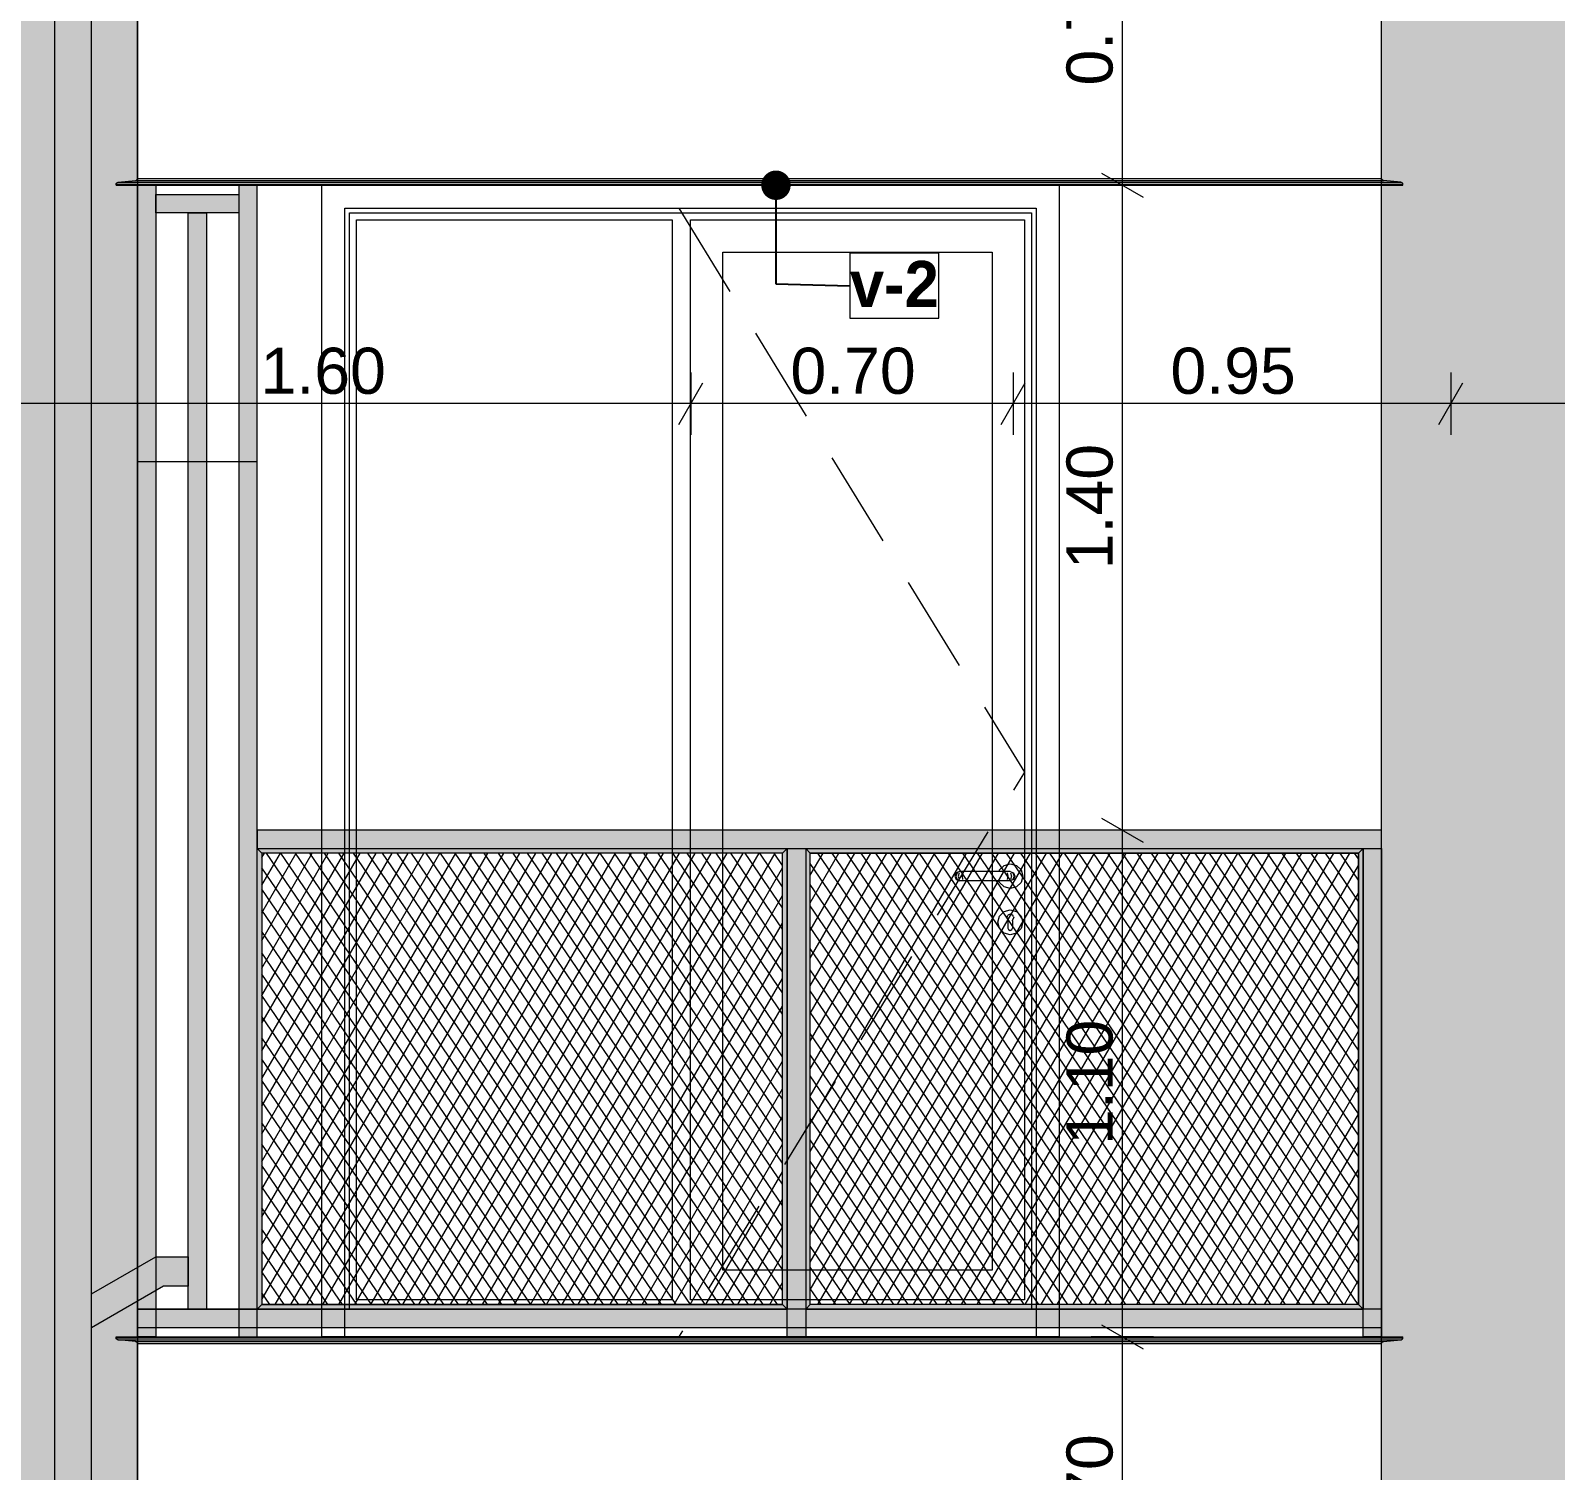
# Model space of a CAD drawing. Header units: millimetres. Extents: x 475206255 to 476720147, y 4620882299 to 4621447368.
# Drawn here: x 475495853 to 475499163, y 4621136655 to 4621139781 of the extents above; entities that cross this region are included whole.
import ezdxf

# ---------------------------------------------------------------- set-up
doc = ezdxf.new("R2010")
doc.units = ezdxf.units.MM
doc.header["$MEASUREMENT"] = 0
doc.set_wipeout_variables(frame=1)
doc.linetypes.add('Hidden Line', pattern=[317.5, 211.666667, -105.833333])
for name, color, linetype, lineweight in [('0_Pen_No__250_Pen_No__255', 255, 'Continuous', 0), ('0_Pen_No__250_Pen_No__7', 7, 'Continuous', 0), ('2D Drafting - General_Pen_No__7_Pen_No__7', 7, 'Continuous', 0), ('Dimensioning - General_Pen_No__142', 142, 'Continuous', 0), ('New_2D Drafting - General_Pen_No__30_Pen_No__9_Pen_No__9_Pen_No__253', 252, 'Continuous', 0), ('New_2D Drafting - General_Pen_No__30_Pen_No__9_Pen_No__9_Pen_No__255', 255, 'Continuous', 0), ('New_2D Drafting - General_Pen_No__30_Pen_No__9_Pen_No__9_Pen_No__7', 7, 'Continuous', 0), ('New_2D Drafting - General_Pen_No__4', 7, 'Continuous', 0), ('New_2D Drafting - General_Pen_No__7', 7, 'Continuous', 0), ('New_Annotation - Label_Pen_No__1', 1, 'Continuous', 0), ('New_Structural - Bearing_Pen_No__250', 7, 'Continuous', 0), ('Structural - Bearing_Pen_No__250', 7, 'Continuous', 0), ('zoma_Pen_No__142', 142, 'Continuous', 0)]:
    doc.layers.add(name, color=color, linetype=linetype, lineweight=lineweight)
doc.layers.add('Dimensioning - General', color=7, linetype='Continuous')
doc.layers.add('zoma', color=7, linetype='Continuous')
doc.styles.add('GENERATED_STYLE_2', font='arial.ttf')
doc.styles.add('GENERATED_STYLE_5', font='')
doc.styles.get('GENERATED_STYLE_5').set_extended_font_data('Avaza', bold=True)
doc.dimstyles.new('GENERATED_STYLE__1', dxfattribs={"dimtxt": 100, "dimasz": 68.640772, "dimexe": 0.18, "dimexo": 0.0625, "dimgap": 0, "dimtad": 1, "dimlfac": 0.001, "dimzin": 0, "dimdsep": 46, "dimtxsty": 'GENERATED_STYLE_2', "dimblk": 'ARROWHEAD_2', "dimblk1": 'ARROWHEAD_2', "dimblk2": 'ARROWHEAD_2', "dimcen": 0.09, "dimse1": 1, "dimse2": 1, "dimclrd": 142, "dimclre": 142, "dimclrt": 142, "dimadec": 0, "dimazin": 0, "dimtfac": 1, "dimtdec": 4, "dimtmove": 0, "dimatfit": 3, "dimfxl": 1, "dimtolj": 1, "dimtzin": 0, "dimarcsym": 0})
doc.dimstyles.new('GENERATED_STYLE__18', dxfattribs={"dimtxt": 100, "dimasz": 68.640772, "dimexe": 0.18, "dimexo": 0.0625, "dimgap": 0, "dimtad": 1, "dimtih": 1, "dimtoh": 1, "dimlfac": 0.001, "dimzin": 0, "dimdsep": 46, "dimtxsty": 'GENERATED_STYLE_2', "dimblk": 'ARROWHEAD_2', "dimblk1": 'ARROWHEAD_2', "dimblk2": 'ARROWHEAD_2', "dimcen": 0.09, "dimse1": 1, "dimse2": 1, "dimclrd": 142, "dimclre": 142, "dimclrt": 142, "dimadec": 0, "dimazin": 0, "dimtfac": 1, "dimtdec": 4, "dimtmove": 0, "dimatfit": 3, "dimfxl": 1, "dimtolj": 1, "dimtzin": 0, "dimarcsym": 0})
doc.dimstyles.new('GENERATED_STYLE__3', dxfattribs={"dimtxt": 200, "dimasz": 64.421331, "dimexe": 0.18, "dimexo": 3, "dimgap": 0, "dimtad": 1, "dimtih": 1, "dimtoh": 1, "dimlfac": 0.001, "dimzin": 0, "dimdsep": 46, "dimtxsty": 'GENERATED_STYLE_2', "dimblk": 'ARROWHEAD_2', "dimblk1": 'ARROWHEAD_2', "dimblk2": 'ARROWHEAD_2', "dimcen": 0.09, "dimclrd": 142, "dimclre": 142, "dimclrt": 142, "dimadec": 0, "dimazin": 0, "dimtfac": 1, "dimtdec": 4, "dimtmove": 0, "dimatfit": 3, "dimfxl": 1, "dimtolj": 1, "dimtzin": 0, "dimarcsym": 0})
doc.dimstyles.new('GENERATED_STYLE__33', dxfattribs={"dimtxt": 0.18, "dimasz": 127.68, "dimexe": 0.18, "dimexo": 0.0625, "dimgap": 0, "dimtad": 0, "dimtih": 1, "dimtoh": 1, "dimdec": 4, "dimzin": 0, "dimdsep": 46, "dimcen": 0.09, "dimadec": 0, "dimazin": 0, "dimtfac": 1, "dimtdec": 4, "dimtmove": 0, "dimatfit": 3, "dimldrblk": 'ARROWHEAD_11', "dimfxl": 1, "dimtolj": 1, "dimtzin": 0, "dimarcsym": 0})
pattern_1 = [(60, (475826095.757, 4621095193.19), (-25.980762, 15), []), (124.306619, (475826095.757, 4621095193.19), (23.8156986, 11.25), [])]

# ---------------------------------------------------------------- blocks, each defined once
blk = doc.blocks.new('*D605', base_point=(475826095.8, 4621095193.2))
at = {"layer": 'Dimensioning - General_Pen_No__142', "color": 142, "linetype": 'Continuous', "lineweight": 0, "transparency": 16777216}
for p, q in [((475498177.5, 4621136971), (475498267.8, 4621136918.8)), ((475498290.4, 4621136944.9), (475498154.9, 4621136944.9)), ((475498222.6, 4621136244.9), (475498222.6, 4621136944.9)), ((475498290.4, 4621136244.9), (475498154.9, 4621136244.9)), ((475498177.5, 4621136271), (475498267.8, 4621136218.9))]:
    blk.add_line(p, q, dxfattribs=at)
at = {"layer": 'Dimensioning - General_Pen_No__142', "color": 142, "lineweight": 0, "transparency": 16777216, "insert": (475498202.6, 4621136461.5), "char_height": 100, "attachment_point": 7, "rotation": 90, "style": 'GENERATED_STYLE_2'}
blk.add_mtext('\\A1;{\\pql;\\fArial|b0|i0|c204|p0;\\W1.000000;0.70}', dxfattribs=at)
blk = doc.blocks.new('ARROWHEAD_2')
at = {"color": 0, "linetype": 'Continuous', "lineweight": 0}
for p, q in [((-0.378, -0.655), (0.378, 0.655)), ((0, 0), (-1, 0))]:
    blk.add_line(p, q, dxfattribs=at)
blk = doc.blocks.new('*D606', base_point=(475826095.8, 4621095193.2))
at = {"layer": 'Dimensioning - General_Pen_No__142', "color": 142, "linetype": 'Continuous', "lineweight": 0, "transparency": 16777216}
for p, q in [((475498177.5, 4621138071), (475498267.8, 4621138018.9)), ((475498290.4, 4621138044.9), (475498154.9, 4621138044.9)), ((475498222.6, 4621136944.9), (475498222.6, 4621138044.9)), ((475498177.5, 4621136971), (475498267.8, 4621136918.8)), ((475498290.4, 4621136944.9), (475498154.9, 4621136944.9))]:
    blk.add_line(p, q, dxfattribs=at)
at = {"layer": 'Dimensioning - General_Pen_No__142', "color": 142, "lineweight": 0, "transparency": 16777216, "insert": (475498202.6, 4621137361.5), "char_height": 100, "attachment_point": 7, "rotation": 90, "style": 'GENERATED_STYLE_2'}
blk.add_mtext('\\A1;{\\pql;\\fArial|b0|i0|c204|p0;\\W1.000000;1.10}', dxfattribs=at)
blk = doc.blocks.new('*D607', base_point=(475826095.8, 4621095193.2))
at = {"layer": 'Dimensioning - General_Pen_No__142', "color": 142, "linetype": 'Continuous', "lineweight": 0, "transparency": 16777216}
for p, q in [((475498177.5, 4621139471), (475498267.8, 4621139418.9)), ((475498290.4, 4621139444.9), (475498154.9, 4621139444.9)), ((475498222.6, 4621138044.9), (475498222.6, 4621139444.9)), ((475498177.5, 4621138071), (475498267.8, 4621138018.9)), ((475498290.4, 4621138044.9), (475498154.9, 4621138044.9))]:
    blk.add_line(p, q, dxfattribs=at)
at = {"layer": 'Dimensioning - General_Pen_No__142', "color": 142, "lineweight": 0, "transparency": 16777216, "insert": (475498202.6, 4621138611.5), "char_height": 100, "attachment_point": 7, "rotation": 90, "style": 'GENERATED_STYLE_2'}
blk.add_mtext('\\A1;{\\pql;\\fArial|b0|i0|c204|p0;\\W1.000000;1.40}', dxfattribs=at)
blk = doc.blocks.new('*D608', base_point=(475826095.8, 4621095193.2))
at = {"layer": 'Dimensioning - General_Pen_No__142', "color": 142, "linetype": 'Continuous', "lineweight": 0, "transparency": 16777216}
for p, q in [((475498177.5, 4621140171), (475498267.8, 4621140118.8)), ((475498290.4, 4621140144.9), (475498154.9, 4621140144.9)), ((475498222.6, 4621139444.9), (475498222.6, 4621140144.9)), ((475498177.5, 4621139471), (475498267.8, 4621139418.9)), ((475498290.4, 4621139444.9), (475498154.9, 4621139444.9))]:
    blk.add_line(p, q, dxfattribs=at)
at = {"layer": 'Dimensioning - General_Pen_No__142', "color": 142, "lineweight": 0, "transparency": 16777216, "insert": (475498202.6, 4621139661.5), "char_height": 100, "attachment_point": 7, "rotation": 90, "style": 'GENERATED_STYLE_2'}
blk.add_mtext('\\A1;{\\pql;\\fArial|b0|i0|c204|p0;\\W1.000000;0.70}', dxfattribs=at)
blk = doc.blocks.new('*D1558', base_point=(475826095.8, 4621095193.2))
at = {"layer": 'zoma_Pen_No__142', "color": 142, "linetype": 'Continuous', "lineweight": 0, "transparency": 16777216}
for p, q in [((475495684.6, 4621128706.2), (475495684.6, 4621128833.3)), ((475496084.6, 4621128706.2), (475496084.6, 4621128833.3)), ((475495709.1, 4621128812.1), (475495660.2, 4621128727.4)), ((475496109.1, 4621128812.1), (475496060.2, 4621128727.4)), ((475495684.6, 4621128769.8), (475496084.6, 4621128769.8))]:
    blk.add_line(p, q, dxfattribs=at)
blk = doc.blocks.new('*D1559', base_point=(475826095.8, 4621095193.2))
at = {"layer": 'zoma_Pen_No__142', "color": 142, "linetype": 'Continuous', "lineweight": 0, "transparency": 16777216}
for p, q in [((475496084.6, 4621128706.2), (475496084.6, 4621128833.3)), ((475502184.6, 4621128706.2), (475502184.6, 4621128833.3)), ((475496109.1, 4621128812.1), (475496060.2, 4621128727.4)), ((475502209.1, 4621128812.1), (475502160.2, 4621128727.4)), ((475496084.6, 4621128769.8), (475502184.6, 4621128769.8))]:
    blk.add_line(p, q, dxfattribs=at)
at = {"layer": 'zoma_Pen_No__142', "color": 142, "lineweight": 0, "transparency": 16777216, "char_height": 200, "attachment_point": 7, "style": 'GENERATED_STYLE_2'}
for s, insert in [('\\A1;{\\pql;\\fArial|b0|i0|c204|p0;\\W1.000000;0.40}', (475496109.1, 4621128809.8)), ('\\A1;{\\pql;\\fArial|b0|i0|c204|p0;\\W1.000000;6.10}', (475498867.7, 4621128809.8)), ('\\A1;{\\pql;\\fArial|b0|i0|c204|p0;\\W1.000000;0.40}', (475501626.3, 4621128809.8))]:
    blk.add_mtext(s, dxfattribs=dict(at, insert=insert))
blk = doc.blocks.new('ARROWHEAD_11')
at = {"color": 0, "linetype": 'Continuous', "lineweight": 0}
blk.add_line((0, 0), (-1, 0), dxfattribs=at)
at = {"color": 0, "linetype": 'Continuous', "lineweight": 0, "const_width": 0.25, "flags": 128}
blk.add_lwpolyline([(-0.125, 0, 1), (0.125, 0, 1)], format="xyb", close=True, dxfattribs=at)
blk = doc.blocks.new('*D2210', base_point=(475826095.8, 4621095193.2))
at = {"layer": 'Dimensioning - General_Pen_No__142', "color": 142, "linetype": 'Continuous', "lineweight": 0, "transparency": 16777216}
for p, q in [((475498935.1, 4621139038.6), (475498935.1, 4621138903.1)), ((475500535.1, 4621139038.6), (475500535.1, 4621138903.1)), ((475498909, 4621138925.7), (475498961.2, 4621139016)), ((475500509, 4621138925.7), (475500561.2, 4621139016)), ((475500535.1, 4621138970.8), (475498935.1, 4621138970.8))]:
    blk.add_line(p, q, dxfattribs=at)
at = {"layer": 'Dimensioning - General_Pen_No__142', "color": 142, "lineweight": 0, "transparency": 16777216, "insert": (475499601.6, 4621138990.8), "char_height": 100, "attachment_point": 7, "style": 'GENERATED_STYLE_2'}
blk.add_mtext('\\A1;{\\pql;\\fArial|b0|i0|c204|p0;\\W1.000000;1.60}', dxfattribs=at)
blk = doc.blocks.new('*D2211', base_point=(475826095.8, 4621095193.2))
at = {"layer": 'Dimensioning - General_Pen_No__142', "color": 142, "linetype": 'Continuous', "lineweight": 0, "transparency": 16777216}
for p, q in [((475497985.6, 4621139038.6), (475497985.6, 4621138903.1)), ((475498935.1, 4621139038.6), (475498935.1, 4621138903.1)), ((475497959.5, 4621138925.7), (475498011.7, 4621139016)), ((475498909, 4621138925.7), (475498961.2, 4621139016)), ((475498935.1, 4621138970.8), (475497985.6, 4621138970.8))]:
    blk.add_line(p, q, dxfattribs=at)
at = {"layer": 'Dimensioning - General_Pen_No__142', "color": 142, "lineweight": 0, "transparency": 16777216, "insert": (475498326.9, 4621138990.8), "char_height": 100, "attachment_point": 7, "style": 'GENERATED_STYLE_2'}
blk.add_mtext('\\A1;{\\pql;\\fArial|b0|i0|c204|p0;\\W1.000000;0.95}', dxfattribs=at)
blk = doc.blocks.new('*D2212', base_point=(475826095.8, 4621095193.2))
at = {"layer": 'Dimensioning - General_Pen_No__142', "color": 142, "linetype": 'Continuous', "lineweight": 0, "transparency": 16777216}
for p, q in [((475497285.6, 4621139038.6), (475497285.6, 4621138903.1)), ((475497985.6, 4621139038.6), (475497985.6, 4621138903.1)), ((475497259.5, 4621138925.7), (475497311.6, 4621139016)), ((475497959.5, 4621138925.7), (475498011.7, 4621139016)), ((475497985.6, 4621138970.8), (475497285.6, 4621138970.8))]:
    blk.add_line(p, q, dxfattribs=at)
at = {"layer": 'Dimensioning - General_Pen_No__142', "color": 142, "lineweight": 0, "transparency": 16777216, "insert": (475497502.1, 4621138990.8), "char_height": 100, "attachment_point": 7, "style": 'GENERATED_STYLE_2'}
blk.add_mtext('\\A1;{\\pql;\\fArial|b0|i0|c204|p0;\\W1.000000;0.70}', dxfattribs=at)
blk = doc.blocks.new('*D2213', base_point=(475826095.8, 4621095193.2))
at = {"layer": 'Dimensioning - General_Pen_No__142', "color": 142, "linetype": 'Continuous', "lineweight": 0, "transparency": 16777216}
for p, q in [((475495685.6, 4621139038.6), (475495685.6, 4621138903.1)), ((475497285.6, 4621139038.6), (475497285.6, 4621138903.1)), ((475495659.5, 4621138925.7), (475495711.6, 4621139016)), ((475497259.5, 4621138925.7), (475497311.6, 4621139016)), ((475497285.6, 4621138970.8), (475495685.6, 4621138970.8))]:
    blk.add_line(p, q, dxfattribs=at)
at = {"layer": 'Dimensioning - General_Pen_No__142', "color": 142, "lineweight": 0, "transparency": 16777216, "insert": (475496352.1, 4621138990.8), "char_height": 100, "attachment_point": 7, "style": 'GENERATED_STYLE_2'}
blk.add_mtext('\\A1;{\\pql;\\fArial|b0|i0|c204|p0;\\W1.000000;1.60}', dxfattribs=at)

msp = doc.modelspace()

# ---------------------------------------------------------------- hatches: boundary and pattern name
at = {"layer": '0_Pen_No__250_Pen_No__255', "linetype": 'Continuous', "lineweight": 0, "true_color": 0x3f3f3f}
for points in [[(475495904.87, 4621130444.873), (475495984.87, 4621130444.873), (475495984.87, 4621140237.916), (475495904.87, 4621140237.916)], [(475495984.87, 4621136964.412), (475495984.87, 4621137037.916), (475496124.87, 4621137118.828), (475496194.87, 4621137118.828), (475496194.87, 4621137054.828), (475496141.314, 4621137054.828)]]:
    msp.add_hatch(color=250, dxfattribs=at).paths.add_polyline_path(points)
at = {"layer": 'New_2D Drafting - General_Pen_No__30_Pen_No__9_Pen_No__9_Pen_No__253', "linetype": 'Continuous', "lineweight": 0}
h = msp.add_hatch(dxfattribs=at)
h.set_pattern_fill('BRICK___RUNNING_BOND', color=252, style=0, pattern_type=2)
h.set_pattern_definition([(0, (475826095.757, 4621095193.19), (0, 66.64), []), (90, (475826095.76, 4621095193.2), (-244.8, 0), [66.64, -66.64]), (90, (475826218.16, 4621095259.83), (-244.8, 0), [66.64, -66.64])])
h.paths.add_polyline_path([(475495684.877, 4621143744.467), (475502184.877, 4621143744.467), (475502184.877, 4621130544.873), (475502184.877, 4621130444.873), (475495684.877, 4621130444.873)])
h.paths.add_polyline_path([(475496084.87, 4621131644.895), (475498785.102, 4621131644.895), (475498785.102, 4621143344.917), (475496084.87, 4621143344.917)], flags=0)
h.paths.add_polyline_path([(475499734.627, 4621136664.899), (475499635.661, 4621136664.899), (475499635.661, 4621136944.899), (475499734.627, 4621136944.899), (475499734.627, 4621139444.911), (475501334.626, 4621139444.911), (475501334.626, 4621136944.899), (475501435.661, 4621136944.899), (475501435.661, 4621136664.899), (475501334.626, 4621136664.899)], flags=0)
h.paths.add_polyline_path([(475499635.661, 4621139864.899), (475501435.661, 4621139864.899), (475501435.661, 4621140144.899), (475501334.626, 4621140144.899), (475501334.626, 4621142644.905), (475499734.627, 4621142644.905), (475499734.627, 4621140144.899), (475499635.661, 4621140144.899)], flags=0)
h.paths.add_polyline_path([(475499635.661, 4621133464.899), (475499635.661, 4621133744.899), (475499734.627, 4621133744.899), (475499734.627, 4621136244.91), (475501334.626, 4621136244.91), (475501334.626, 4621133744.899), (475501435.661, 4621133744.899), (475501435.661, 4621133464.899), (475501334.626, 4621133464.899), (475499734.627, 4621133464.899)], flags=0)
h.paths.add_polyline_path([(475499788.676, 4621131444.91), (475499788.676, 4621133044.91), (475501388.676, 4621133044.91), (475501388.676, 4621131444.91)], flags=0)
at = {"layer": 'New_2D Drafting - General_Pen_No__30_Pen_No__9_Pen_No__9_Pen_No__255', "linetype": 'Continuous', "lineweight": 0}
for points in [[(475496124.87, 4621139444.923), (475496124.87, 4621136944.917), (475496084.87, 4621136944.917), (475496084.87, 4621139444.923)], [(475496304.87, 4621139424.911), (475496304.87, 4621139384.824), (475496124.87, 4621139384.824), (475496124.87, 4621139424.911)], [(475496344.87, 4621139444.911), (475496304.87, 4621139444.911), (475496304.87, 4621136944.917), (475496344.87, 4621136944.917)], [(475496234.87, 4621139384.824), (475496234.87, 4621137004.943), (475496194.87, 4621137004.943), (475496194.87, 4621139384.824)], [(475498785.123, 4621138004.945), (475498785.123, 4621138044.945), (475496344.87, 4621138044.945), (475496344.87, 4621138004.945)], [(475496354.956, 4621137994.945), (475496344.87, 4621138004.945), (475497495.123, 4621138004.945), (475497485.123, 4621137994.945)], [(475496344.87, 4621138004.945), (475496354.956, 4621137994.945), (475496354.956, 4621137014.917), (475496344.87, 4621137004.943)], [(475497495.123, 4621137004.943), (475497485.123, 4621137014.943), (475497485.123, 4621137994.971), (475497495.123, 4621138004.971)], [(475497535.123, 4621136944.917), (475497495.123, 4621136944.917), (475497495.123, 4621138004.945), (475497535.123, 4621138004.945)], [(475497535.123, 4621137004.917), (475497545.123, 4621137014.917), (475497545.123, 4621137994.945), (475497535.123, 4621138004.945)], [(475497545.123, 4621137994.945), (475497535.123, 4621138004.945), (475498745.123, 4621138004.945), (475498735.123, 4621137994.945)], [(475498745.123, 4621137004.917), (475498735.123, 4621137014.917), (475498735.123, 4621137994.945), (475498745.123, 4621138004.945)], [(475498785.123, 4621136944.951), (475498745.123, 4621136944.951), (475498745.123, 4621138004.945), (475498785.123, 4621138004.945)], [(475498785.123, 4621136964.943), (475498785.123, 4621137004.943), (475496084.87, 4621137004.943), (475496084.87, 4621136964.943)], [(475496354.935, 4621137014.929), (475496344.837, 4621137004.943), (475497495.097, 4621137004.943), (475497485.09, 4621137014.95)], [(475497545.149, 4621137014.943), (475497535.149, 4621137004.943), (475498745.123, 4621137004.943), (475498735.123, 4621137014.943)]]:
    msp.add_hatch(color=255, dxfattribs=at).paths.add_polyline_path(points)
at = {"layer": 'New_2D Drafting - General_Pen_No__7', "linetype": 'Continuous', "lineweight": 0}
h = msp.add_hatch(dxfattribs=at)
h.set_pattern_fill('BATT_INSULATION', style=0, pattern_type=2)
h.set_pattern_definition(pattern_1)
h.paths.add_polyline_path([(475497485.123, 4621137994.945), (475496354.956, 4621137994.945), (475496354.956, 4621137014.95), (475497485.123, 4621137014.95)])
h = msp.add_hatch(dxfattribs=at)
h.set_pattern_fill('BATT_INSULATION', style=0, pattern_type=2)
h.set_pattern_definition(pattern_1)
h.paths.add_polyline_path([(475498735.123, 4621137014.943), (475497545.123, 4621137014.943), (475497545.123, 4621137994.945), (475498735.123, 4621137994.945)])

# ---------------------------------------------------------------- linework, layer by layer
at = {"layer": '0_Pen_No__250_Pen_No__7', "color": 7, "linetype": 'Continuous', "lineweight": 0, "flags": 128}
for points in [[(475495904.87, 4621130444.873), (475495984.87, 4621130444.873), (475495984.87, 4621140237.916), (475495904.87, 4621140237.916)], [(475495984.87, 4621136964.412), (475495984.87, 4621137037.916), (475496124.87, 4621137118.828), (475496194.87, 4621137118.828), (475496194.87, 4621137054.828), (475496141.314, 4621137054.828)]]:
    msp.add_lwpolyline(points, close=True, dxfattribs=at)
at = {"layer": '2D Drafting - General_Pen_No__7_Pen_No__7', "color": 7, "linetype": 'Continuous', "lineweight": 0, "flags": 128}
for points in [[(475498080.951, 4621136944.911), (475496485.068, 4621136944.916), (475496485.076, 4621139444.916), (475498085.076, 4621139444.911)], [(475498085.076, 4621139444.911), (475498085.068, 4621136944.911), (475498080.951, 4621136944.911)]]:
    msp.add_lwpolyline(points, dxfattribs=at)
for points in [[(475496535.076, 4621139394.915), (475498035.076, 4621139394.91), (475498035.068, 4621136944.911), (475496535.068, 4621136944.918)], [(475496545.076, 4621139384.915), (475498025.076, 4621139384.91), (475498025.068, 4621137004.912), (475496545.068, 4621137004.918)], [(475496560.076, 4621139369.915), (475497245.076, 4621139369.913), (475497245.068, 4621137024.915), (475496560.068, 4621137024.918)], [(475497285.072, 4621139369.913), (475498010.076, 4621139369.91), (475498010.068, 4621137024.913), (475497285.068, 4621137024.915)], [(475497355.076, 4621139299.912), (475497940.076, 4621139299.91), (475497940.068, 4621137089.913), (475497355.068, 4621137089.915)]]:
    msp.add_lwpolyline(points, close=True, dxfattribs=at)
at = {"layer": '2D Drafting - General_Pen_No__7_Pen_No__7', "color": 7, "linetype": 'Hidden Line', "lineweight": 0, "flags": 128}
msp.add_lwpolyline([(475497260.076, 4621139394.913), (475498010.072, 4621138170.787), (475497260.844, 4621136946.198)], dxfattribs=at)
at = {"layer": 'New_2D Drafting - General_Pen_No__30_Pen_No__9_Pen_No__9_Pen_No__7', "color": 7, "linetype": 'Continuous', "lineweight": 0, "flags": 128}
for points in [[(475496084.87, 4621131644.895), (475498785.102, 4621131644.895), (475498785.102, 4621143344.917), (475496084.87, 4621143344.917)], [(475496124.87, 4621139444.923), (475496124.87, 4621136944.917), (475496084.87, 4621136944.917), (475496084.87, 4621139444.923)], [(475496304.87, 4621139424.911), (475496304.87, 4621139384.824), (475496124.87, 4621139384.824), (475496124.87, 4621139424.911)], [(475496344.87, 4621139444.911), (475496304.87, 4621139444.911), (475496304.87, 4621136944.917), (475496344.87, 4621136944.917)], [(475496234.87, 4621139384.824), (475496234.87, 4621137004.943), (475496194.87, 4621137004.943), (475496194.87, 4621139384.824)], [(475496084.87, 4621137004.943), (475496344.87, 4621137004.943), (475496344.87, 4621138844.528), (475496084.87, 4621138844.528)], [(475498785.123, 4621138004.945), (475498785.123, 4621138044.945), (475496344.87, 4621138044.945), (475496344.87, 4621138004.945)], [(475496354.956, 4621137994.945), (475496344.87, 4621138004.945), (475497495.123, 4621138004.945), (475497485.123, 4621137994.945)], [(475496344.87, 4621138004.945), (475496354.956, 4621137994.945), (475496354.956, 4621137014.917), (475496344.87, 4621137004.943)], [(475497495.123, 4621137004.943), (475497485.123, 4621137014.943), (475497485.123, 4621137994.971), (475497495.123, 4621138004.971)], [(475497535.123, 4621136944.917), (475497495.123, 4621136944.917), (475497495.123, 4621138004.945), (475497535.123, 4621138004.945)], [(475497535.123, 4621137004.917), (475497545.123, 4621137014.917), (475497545.123, 4621137994.945), (475497535.123, 4621138004.945)], [(475497545.123, 4621137994.945), (475497535.123, 4621138004.945), (475498745.123, 4621138004.945), (475498735.123, 4621137994.945)], [(475498745.123, 4621137004.917), (475498735.123, 4621137014.917), (475498735.123, 4621137994.945), (475498745.123, 4621138004.945)], [(475498785.123, 4621136944.951), (475498745.123, 4621136944.951), (475498745.123, 4621138004.945), (475498785.123, 4621138004.945)], [(475498785.123, 4621136964.943), (475498785.123, 4621137004.943), (475496084.87, 4621137004.943), (475496084.87, 4621136964.943)], [(475496354.935, 4621137014.929), (475496344.837, 4621137004.943), (475497495.097, 4621137004.943), (475497485.09, 4621137014.95)], [(475497545.149, 4621137014.943), (475497535.149, 4621137004.943), (475498745.123, 4621137004.943), (475498735.123, 4621137014.943)]]:
    msp.add_lwpolyline(points, close=True, dxfattribs=at)
at = {"layer": 'New_2D Drafting - General_Pen_No__4', "color": 7, "linetype": 'Continuous', "lineweight": 0, "flags": 128}
for points in [[(475497485.123, 4621137994.945), (475496354.956, 4621137994.945), (475496354.956, 4621137014.95), (475497485.123, 4621137014.95)], [(475498735.123, 4621137014.943), (475497545.123, 4621137014.943), (475497545.123, 4621137994.945), (475498735.123, 4621137994.945)]]:
    msp.add_lwpolyline(points, close=True, dxfattribs=at)
at = {"layer": 'New_Structural - Bearing_Pen_No__250', "color": 7, "linetype": 'Continuous', "lineweight": 0}
for p, q in [((475497955.798, 4621137958.411), (475497965.681, 4621137968.294)), ((475497965.681, 4621137968.294), (475497979.181, 4621137971.911)), ((475497979.181, 4621137971.911), (475497992.681, 4621137968.294)), ((475497992.681, 4621137968.294), (475498002.563, 4621137958.411)), ((475497862.11, 4621137951.983), (475497859.181, 4621137944.912)), ((475497859.181, 4621137944.912), (475497862.11, 4621137937.841)), ((475497863.662, 4621137951.983), (475497860.903, 4621137944.912)), ((475497860.903, 4621137944.912), (475497863.662, 4621137937.841)), ((475497869.181, 4621137954.912), (475497862.11, 4621137951.983)), ((475497862.11, 4621137937.841), (475497869.181, 4621137934.912)), ((475497868.476, 4621137951.983), (475497866.364, 4621137944.912)), ((475497866.364, 4621137944.912), (475497868.476, 4621137937.841)), ((475497870.322, 4621137954.912), (475497869.181, 4621137954.912)), ((475497870.322, 4621137934.912), (475497869.181, 4621137934.912)), ((475497873.574, 4621137954.912), (475497870.322, 4621137954.912)), ((475497873.574, 4621137934.912), (475497870.322, 4621137934.912)), ((475497878.44, 4621137954.912), (475497873.574, 4621137954.912)), ((475497878.44, 4621137934.912), (475497873.574, 4621137934.912)), ((475497875.681, 4621137951.983), (475497874.539, 4621137944.912)), ((475497874.539, 4621137944.912), (475497875.681, 4621137937.841)), ((475497884.181, 4621137954.912), (475497878.44, 4621137954.912)), ((475497884.181, 4621137934.912), (475497878.44, 4621137934.912)), ((475497964.181, 4621137954.911), (475497884.181, 4621137954.912)), ((475497964.181, 4621137934.911), (475497884.181, 4621137934.912)), ((475497954.86, 4621137954.911), (475497955.798, 4621137958.411)), ((475497955.798, 4621137931.411), (475497954.86, 4621137934.911)), ((475497965.681, 4621137921.529), (475497955.798, 4621137931.411)), ((475497969.921, 4621137954.911), (475497964.181, 4621137954.911)), ((475497969.921, 4621137934.911), (475497964.181, 4621137934.911)), ((475497974.787, 4621137954.911), (475497969.921, 4621137954.911)), ((475497974.787, 4621137934.911), (475497969.921, 4621137934.911)), ((475497972.68, 4621137951.982), (475497973.823, 4621137944.911)), ((475497973.823, 4621137944.911), (475497972.68, 4621137937.84)), ((475497978.039, 4621137954.911), (475497974.787, 4621137954.911)), ((475497978.039, 4621137934.911), (475497974.787, 4621137934.911)), ((475497979.181, 4621137954.911), (475497978.039, 4621137954.911)), ((475497979.181, 4621137934.911), (475497978.039, 4621137934.911)), ((475497979.181, 4621137954.911), (475497986.252, 4621137951.982)), ((475497986.252, 4621137937.84), (475497979.181, 4621137934.911)), ((475497979.885, 4621137951.982), (475497981.997, 4621137944.911)), ((475497981.997, 4621137944.911), (475497979.885, 4621137937.84)), ((475497984.7, 4621137951.982), (475497987.459, 4621137944.911)), ((475497987.459, 4621137944.911), (475497984.7, 4621137937.84)), ((475497986.252, 4621137951.982), (475497989.181, 4621137944.911)), ((475497989.181, 4621137944.911), (475497986.252, 4621137937.84)), ((475498002.563, 4621137931.411), (475497992.681, 4621137921.528)), ((475498002.563, 4621137958.411), (475498006.181, 4621137944.911)), ((475498006.181, 4621137944.911), (475498002.563, 4621137931.411)), ((475497979.181, 4621137917.911), (475497965.681, 4621137921.529)), ((475497992.681, 4621137921.528), (475497979.181, 4621137917.911)), ((475497955.798, 4621137858.411), (475497965.68, 4621137868.294)), ((475497965.68, 4621137868.294), (475497979.18, 4621137871.911)), ((475497979.18, 4621137871.911), (475497992.68, 4621137868.294)), ((475497992.68, 4621137868.294), (475498002.563, 4621137858.411)), ((475497952.18, 4621137844.911), (475497955.798, 4621137858.411)), ((475497955.798, 4621137831.411), (475497952.18, 4621137844.911)), ((475497965.68, 4621137821.529), (475497955.798, 4621137831.411)), ((475497972.46, 4621137856.551), (475497971.712, 4621137854.604)), ((475497971.712, 4621137854.604), (475497974.18, 4621137849.311)), ((475497972.46, 4621137856.551), (475497973.805, 4621137860.055)), ((475497979.18, 4621137862.337), (475497973.805, 4621137860.055)), ((475497974.18, 4621137849.311), (475497974.18, 4621137847.798)), ((475497974.18, 4621137847.798), (475497974.18, 4621137844.911)), ((475497974.18, 4621137844.911), (475497974.18, 4621137842.024)), ((475497974.18, 4621137842.024), (475497974.18, 4621137836.251)), ((475497974.18, 4621137836.251), (475497974.18, 4621137832.411)), ((475497974.18, 4621137832.411), (475497975.645, 4621137828.876)), ((475497984.556, 4621137860.055), (475497979.18, 4621137862.337)), ((475497982.716, 4621137828.876), (475497984.18, 4621137832.411)), ((475497984.18, 4621137849.311), (475497986.648, 4621137854.603)), ((475497984.18, 4621137847.798), (475497984.18, 4621137849.311)), ((475497984.18, 4621137847.798), (475497984.18, 4621137844.911)), ((475497984.18, 4621137844.911), (475497984.18, 4621137842.024)), ((475497984.18, 4621137842.024), (475497984.18, 4621137836.251)), ((475497984.18, 4621137836.251), (475497984.18, 4621137832.411)), ((475497985.901, 4621137856.551), (475497984.556, 4621137860.055)), ((475497985.901, 4621137856.551), (475497986.648, 4621137854.603)), ((475498002.563, 4621137831.411), (475497992.68, 4621137821.528)), ((475498002.563, 4621137858.411), (475498006.18, 4621137844.911)), ((475498006.18, 4621137844.911), (475498002.563, 4621137831.411)), ((475497979.18, 4621137817.911), (475497965.68, 4621137821.529)), ((475497975.645, 4621137828.876), (475497979.18, 4621137827.411)), ((475497979.18, 4621137827.411), (475497982.716, 4621137828.876)), ((475497992.68, 4621137821.528), (475497979.18, 4621137817.911))]:
    msp.add_line(p, q, dxfattribs=at)
at = {"layer": 'Structural - Bearing_Pen_No__250', "color": 7, "linetype": 'Continuous', "lineweight": 0}
for p, q in [((475496084.824, 4621139459.336), (475496084.824, 4621140130.522)), ((475498785.102, 4621139459.336), (475498785.102, 4621140130.522)), ((475496042.961, 4621139451.373), (475496080.362, 4621139455.363)), ((475496080.362, 4621139455.363), (475496081.584, 4621139455.622)), ((475496080.362, 4621139455.363), (475498789.564, 4621139455.363)), ((475496081.584, 4621139455.622), (475496083.287, 4621139456.489)), ((475496083.287, 4621139456.489), (475496084.425, 4621139457.787)), ((475496084.425, 4621139457.787), (475496084.824, 4621139459.318)), ((475496084.824, 4621139459.318), (475498785.102, 4621139459.318)), ((475498785.501, 4621139457.787), (475498785.102, 4621139459.318)), ((475498786.639, 4621139456.489), (475498785.501, 4621139457.787)), ((475498788.342, 4621139455.622), (475498786.639, 4621139456.489)), ((475498789.564, 4621139455.363), (475498788.342, 4621139455.622)), ((475498826.965, 4621139451.373), (475498789.564, 4621139455.363)), ((475496038.498, 4621139447.418), (475496038.898, 4621139448.949)), ((475496038.498, 4621139444.923), (475496038.498, 4621139447.418)), ((475496038.498, 4621139447.418), (475498831.428, 4621139447.418)), ((475496038.498, 4621139444.923), (475498831.428, 4621139444.923)), ((475496038.898, 4621139448.949), (475496040.036, 4621139450.246)), ((475496040.036, 4621139450.246), (475496041.739, 4621139451.113)), ((475496041.739, 4621139451.113), (475496042.961, 4621139451.373)), ((475496042.961, 4621139451.373), (475498826.965, 4621139451.373)), ((475498828.187, 4621139451.113), (475498826.965, 4621139451.373)), ((475498829.89, 4621139450.246), (475498828.187, 4621139451.113)), ((475498831.028, 4621139448.949), (475498829.89, 4621139450.246)), ((475498831.428, 4621139447.418), (475498831.028, 4621139448.949)), ((475498831.428, 4621139444.923), (475498831.428, 4621139447.418)), ((475496038.498, 4621136942.422), (475496038.498, 4621136944.917)), ((475496038.498, 4621136944.917), (475498831.428, 4621136944.917)), ((475496038.898, 4621136940.891), (475496038.498, 4621136942.422)), ((475496038.498, 4621136942.422), (475498831.428, 4621136942.422)), ((475496040.036, 4621136939.594), (475496038.898, 4621136940.891)), ((475496041.739, 4621136938.727), (475496040.036, 4621136939.594)), ((475496042.961, 4621136938.467), (475496041.739, 4621136938.727)), ((475496080.362, 4621136934.477), (475496042.961, 4621136938.467)), ((475496042.961, 4621136938.467), (475498826.965, 4621136938.467)), ((475498789.564, 4621136934.477), (475498826.965, 4621136938.467)), ((475498826.965, 4621136938.467), (475498828.187, 4621136938.727)), ((475498828.187, 4621136938.727), (475498829.89, 4621136939.594)), ((475498829.89, 4621136939.594), (475498831.028, 4621136940.891)), ((475498831.028, 4621136940.891), (475498831.428, 4621136942.422)), ((475498831.428, 4621136942.422), (475498831.428, 4621136944.917)), ((475496081.584, 4621136934.218), (475496080.362, 4621136934.477)), ((475496080.362, 4621136934.477), (475498789.564, 4621136934.477)), ((475496083.287, 4621136933.351), (475496081.584, 4621136934.218)), ((475496084.425, 4621136932.053), (475496083.287, 4621136933.351)), ((475496084.824, 4621136930.522), (475496084.425, 4621136932.053)), ((475496084.824, 4621136259.336), (475496084.824, 4621136930.522)), ((475496084.824, 4621136930.522), (475498785.102, 4621136930.522)), ((475498785.102, 4621136930.522), (475498785.501, 4621136932.053)), ((475498785.102, 4621136259.336), (475498785.102, 4621136930.522)), ((475498785.501, 4621136932.053), (475498786.639, 4621136933.351)), ((475498786.639, 4621136933.351), (475498788.342, 4621136934.218)), ((475498788.342, 4621136934.218), (475498789.564, 4621136934.477))]:
    msp.add_line(p, q, dxfattribs=at)

# ---------------------------------------------------------------- dimensions: what is measured, and where the dimension line sits
at = {"layer": 'Dimensioning - General', "color": 142, "linetype": 'Continuous', "lineweight": 0}
for base, p1, p2, picture, middle in [((475498222.616, 4621140144.917), (475498395.092, 4621139444.923), (475498351.035, 4621140144.917), '*D608', (475498152.616, 4621139790.918)), ((475498222.616, 4621139444.923), (475498360.071, 4621138044.945), (475498395.092, 4621139444.923), '*D607', (475498152.616, 4621138740.932)), ((475498222.616, 4621138044.945), (475498387.195, 4621136944.917), (475498360.071, 4621138044.945), '*D606', (475498152.616, 4621137490.929)), ((475498222.616, 4621136944.917), (475498168.925, 4621136244.923), (475498387.195, 4621136944.917), '*D605', (475498152.616, 4621136590.918))]:
    dim = msp.add_linear_dim(base=base, p1=p1, p2=p2, angle=90, dimstyle='GENERATED_STYLE__1', dxfattribs=at)
    dim.commit()
    dim.dimension.update_dxf_attribs({"geometry": picture, "text_midpoint": middle, "dimtype": 160, "text_rotation": 90})
for base, p1, p2, picture, middle in [((475497985.583, 4621138970.845), (475498935.108, 4621139444.905), (475497985.583, 4621139684.453), '*D2211', (475498456.344, 4621139040.845)), ((475495685.558, 4621138970.845), (475497285.558, 4621139444.911), (475495685.558, 4621139444.917), '*D2213', (475496481.556, 4621139040.845)), ((475498935.108, 4621138970.845), (475500535.108, 4621139444.911), (475498935.108, 4621139444.905), '*D2210', (475499731.106, 4621139040.845))]:
    dim = msp.add_linear_dim(base=base, p1=p1, p2=p2, angle=180, dimstyle='GENERATED_STYLE__18', dxfattribs=at)
    dim.commit()
    dim.dimension.update_dxf_attribs({"geometry": picture, "text_midpoint": middle, "dimtype": 160})
at = {"layer": 'zoma', "color": 142, "linetype": 'Continuous', "lineweight": 0}
for base, p1, p2, picture, middle in [((475496084.643, 4621128769.757), (475495684.643, 4621181335.422), (475496084.643, 4621181335.422), '*D1558', (475496368.056, 4621128909.757)), ((475502184.643, 4621128769.757), (475496084.643, 4621181335.422), (475502184.643, 4621180935.422), '*D1559', (475499126.639, 4621128909.757))]:
    dim = msp.add_linear_dim(base=base, p1=p1, p2=p2, dimstyle='GENERATED_STYLE__3', dxfattribs=at)
    dim.commit()
    dim.dimension.update_dxf_attribs({"geometry": picture, "text_midpoint": middle, "dimtype": 160})

# ---------------------------------------------------------------- next in the draw order: wipeouts: each hides what was drawn before it
at = {"color": 1, "linetype": 'Continuous', "lineweight": 0, "ltscale": 23227691282.33158}
msp.add_wipeout([(475497630.961, 4621139156.178), (475497823.902, 4621139156.178), (475497823.902, 4621139297.354), (475497630.961, 4621139297.354)], dxfattribs=at).dxf.layer = 'New_Annotation - Label_Pen_No__1'

# ---------------------------------------------------------------- next in the draw order: linework, layer by layer
at = {"layer": 'New_Annotation - Label_Pen_No__1', "color": 1, "linetype": 'Continuous', "lineweight": 0, "flags": 128}
msp.add_lwpolyline([(475497630.961, 4621139156.178), (475497823.902, 4621139156.178), (475497823.902, 4621139297.354), (475497630.961, 4621139297.354), (475497630.961, 4621139156.178)], close=True, dxfattribs=at)

# ---------------------------------------------------------------- next in the draw order: texts
at = {"layer": 'New_Annotation - Label_Pen_No__1', "color": 1, "linetype": 'Continuous', "lineweight": 0, "insert": (475497630.961, 4621139230.649), "char_height": 100, "attachment_point": 4, "style": 'GENERATED_STYLE_5'}
msp.add_mtext('\\A1;{\\pql;\\fAvaza|b1|i0|c0|p0;\\W1.000000;v-\\fAvaza|b1|i0|c0|p0;\\W1.000000;2}', dxfattribs=at)

# ---------------------------------------------------------------- next in the draw order: dimensions: what is measured, and where the dimension line sits
at = {"layer": 'Dimensioning - General', "color": 142, "linetype": 'Continuous', "lineweight": 0}
dim = msp.add_linear_dim(base=(475497285.558, 4621138970.845), p1=(475497985.583, 4621139684.453), p2=(475497285.558, 4621139444.911), angle=180, dimstyle='GENERATED_STYLE__18', dxfattribs=at)
dim.commit()
dim.dimension.update_dxf_attribs({"geometry": '*D2212', "text_midpoint": (475497631.569, 4621139040.845), "dimtype": 160})

# ---------------------------------------------------------------- next in the draw order: leaders
at = {"layer": 'New_Annotation - Label_Pen_No__1', "color": 1, "linetype": 'Continuous', "lineweight": 0, "annotation_type": 0, "has_hookline": 1, "hookline_direction": 0, "text_width": 200.541}
msp.add_leader([(475497470.676, 4621139444.958), (475497470.676, 4621139230.649), (475497630.961, 4621139226.766)], dimstyle='GENERATED_STYLE__33', dxfattribs=at)

doc.saveas('drawing.dxf')
